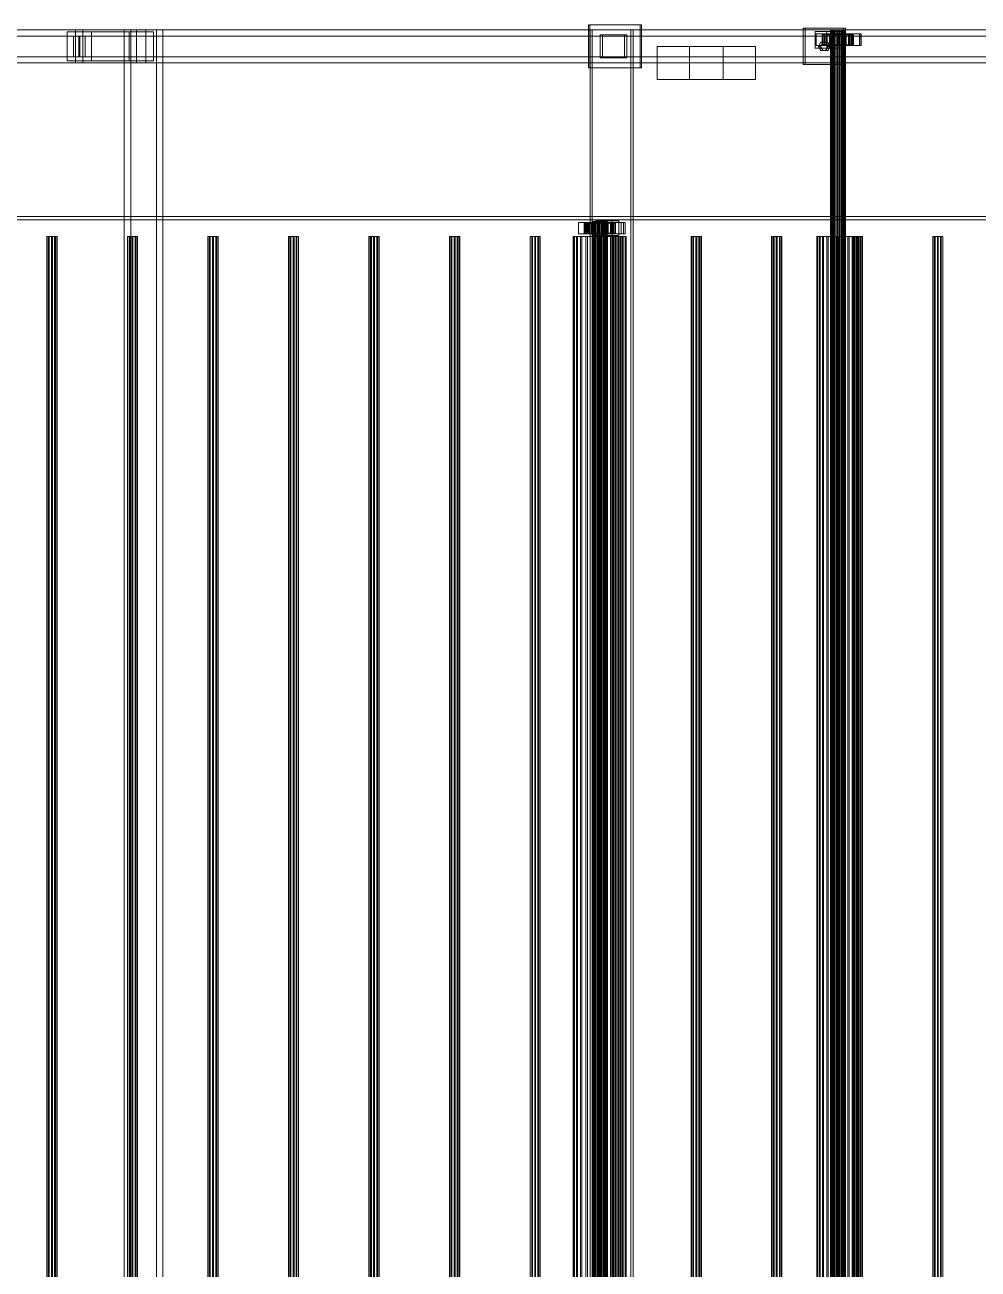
# Model space of a CAD drawing. Header units: millimetres. Extents: x -1970 to 59977, y -65068 to 6837.
# Drawn here: x 30891 to 32044, y -18000 to -16494 of the extents above; entities that cross this region are included whole.
import ezdxf

# ---------------------------------------------------------------- set-up
doc = ezdxf.new("R2010")
doc.units = ezdxf.units.MM
doc.layers.add('superior_C03', color=7, linetype='Continuous', lineweight=0)

msp = doc.modelspace()

# ---------------------------------------------------------------- linework, layer by layer
at = {"layer": 'superior_C03'}
for p, q in [((38691.362, -16500), (27582.557, -16500)), ((27583.456, -16500), (38692.26, -16500)), ((30952.078, -16500), (29782.73, -16500)), ((29791.713, -16500), (30961.061, -16500)), ((31025.964, -16500), (29856.616, -16500)), ((29867.845, -16500), (31037.193, -16500)), ((30971.187, -16502.5), (30941.953, -16502.5)), ((30941.953, -16502.5), (30941.953, -16537.5)), ((31016.961, -16502.5), (30941.953, -16502.5)), ((30952.078, -16500), (30952.078, -16540)), ((30961.061, -16500), (30952.078, -16500)), ((32121.426, -16500), (30952.078, -16500)), ((30961.061, -16540), (30961.061, -16500)), ((30961.061, -16500), (32130.409, -16500)), ((30971.187, -16537.5), (30971.187, -16502.5)), ((30971.187, -16502.5), (31046.195, -16502.5)), ((31049.944, -16500), (31010.966, -16500)), ((31010.966, -16500), (31010.966, -19500)), ((31018.826, -16500), (31010.966, -16500)), ((31016.961, -16537.5), (31016.961, -16502.5)), ((31016.961, -16502.5), (31046.195, -16502.5)), ((31018.826, -19500), (31018.826, -16500)), ((31018.826, -16500), (31057.805, -16500)), ((31025.964, -16500), (31025.964, -16540)), ((31037.193, -16500), (31025.964, -16500)), ((32195.312, -16500), (31025.964, -16500)), ((31037.193, -16540), (31037.193, -16500)), ((31037.193, -16500), (32206.54, -16500)), ((31046.195, -16502.5), (31046.195, -16537.5)), ((31049.944, -19500), (31049.944, -16500)), ((31049.944, -16500), (31057.805, -16500)), ((31057.805, -16500), (31057.805, -19500)), ((31635.024, -16494), (31572.659, -16494)), ((31572.659, -16494), (31572.659, -16546)), ((31574.455, -16494), (31572.659, -16494)), ((31574.455, -16546), (31574.455, -16494)), ((31574.455, -16494), (31636.82, -16494)), ((31624.101, -16500), (31574.598, -16500)), ((31574.598, -16500), (31574.598, -19500)), ((31577.293, -16500), (31574.598, -16500)), ((31577.293, -19500), (31577.293, -16500)), ((31577.293, -16500), (31626.796, -16500)), ((31624.101, -19500), (31624.101, -16500)), ((31624.101, -16500), (31626.796, -16500)), ((31626.796, -16500), (31626.796, -19500)), ((31635.024, -16546), (31635.024, -16494)), ((31635.024, -16494), (31636.82, -16494)), ((31636.82, -16494), (31636.82, -16546)), ((31881.024, -16498), (31832.302, -16498)), ((31832.302, -16498), (31832.302, -16542)), ((31834.996, -16498), (31832.302, -16498)), ((31834.996, -16542), (31834.996, -16498)), ((31834.996, -16498), (31883.719, -16498)), ((31866.407, -16502), (31846.918, -16502)), ((31846.918, -16502), (31846.918, -16522)), ((31860.932, -16502), (31846.918, -16502)), ((31860.034, -16505), (31848.34, -16505)), ((31848.34, -16505), (31848.34, -16519)), ((31857.772, -16505), (31848.34, -16505)), ((31900.949, -16505), (31856.124, -16505)), ((31856.124, -16505), (31856.124, -16519)), ((31857.921, -16505), (31856.124, -16505)), ((31857.772, -16519), (31857.772, -16505)), ((31857.772, -16505), (31869.466, -16505)), ((31857.921, -16519), (31857.921, -16505)), ((31857.921, -16505), (31902.746, -16505)), ((31860.034, -16519), (31860.034, -16505)), ((31860.034, -16505), (31869.466, -16505)), ((31860.932, -16522), (31860.932, -16502)), ((31860.932, -16502), (31880.421, -16502)), ((31865.889, -16500), (31865.5, -16500)), ((31865.5, -16500), (31865.724, -16500)), ((31865.5, -19500), (31865.5, -16500)), ((31865.724, -16500), (31866.546, -16500)), ((31865.724, -19500), (31865.724, -16500)), ((31866.864, -16500), (31865.889, -16500)), ((31865.889, -19500), (31865.889, -16500)), ((31866.407, -16522), (31866.407, -16502)), ((31866.407, -16502), (31880.421, -16502)), ((31866.546, -16500), (31867.91, -16500)), ((31866.546, -19500), (31866.546, -16500)), ((31868.359, -16500), (31866.864, -16500)), ((31866.864, -19500), (31866.864, -16500)), ((31867.91, -16500), (31869.722, -16500)), ((31867.91, -19500), (31867.91, -16500)), ((31870.272, -16500), (31868.359, -16500)), ((31868.359, -19500), (31868.359, -16500)), ((31869.466, -16505), (31869.466, -16519)), ((31869.722, -16500), (31871.86, -16500)), ((31869.722, -19500), (31869.722, -16500)), ((31872.473, -16500), (31870.272, -16500)), ((31870.272, -19500), (31870.272, -16500)), ((31871.86, -16500), (31874.177, -16500)), ((31871.86, -19500), (31871.86, -16500)), ((31874.812, -16500), (31872.473, -16500)), ((31872.473, -19500), (31872.473, -16500)), ((31874.177, -16500), (31876.515, -16500)), ((31874.177, -19500), (31874.177, -16500)), ((31877.129, -16500), (31874.812, -16500)), ((31874.812, -19500), (31874.812, -16500)), ((31876.515, -16500), (31878.716, -16500)), ((31876.515, -19500), (31876.515, -16500)), ((31879.266, -16500), (31877.129, -16500)), ((31877.129, -19500), (31877.129, -16500)), ((31878.716, -16500), (31880.63, -16500)), ((31878.716, -19500), (31878.716, -16500)), ((31881.079, -16500), (31879.266, -16500)), ((31879.266, -19500), (31879.266, -16500)), ((31891.216, -16505), (31879.523, -16505)), ((31879.523, -16505), (31879.523, -16519)), ((31888.955, -16505), (31879.523, -16505)), ((31880.421, -16502), (31880.421, -16522)), ((31880.63, -16500), (31882.125, -16500)), ((31880.63, -19500), (31880.63, -16500)), ((31881.024, -16542), (31881.024, -16498)), ((31881.024, -16498), (31883.719, -16498)), ((31882.442, -16500), (31881.079, -16500)), ((31881.079, -19500), (31881.079, -16500)), ((31882.125, -16500), (31883.1, -16500)), ((31882.125, -19500), (31882.125, -16500)), ((31883.264, -16500), (31882.442, -16500)), ((31882.442, -19500), (31882.442, -16500)), ((31883.1, -16500), (31883.489, -16500)), ((31883.1, -19500), (31883.1, -16500)), ((31883.489, -16500), (31883.264, -16500)), ((31883.264, -16500), (31883.264, -19500)), ((31883.489, -19500), (31883.489, -16500)), ((31883.719, -16498), (31883.719, -16542)), ((31888.955, -16519), (31888.955, -16505)), ((31888.955, -16505), (31900.648, -16505)), ((31891.216, -16519), (31891.216, -16505)), ((31891.216, -16505), (31900.648, -16505)), ((31900.648, -16505), (31900.648, -16519)), ((31900.949, -16519), (31900.949, -16505)), ((31900.949, -16505), (31902.746, -16505)), ((31902.746, -16505), (31902.746, -16519)), ((30949.405, -16507.5), (29855.066, -16507.5)), ((29869.395, -16507.5), (30963.734, -16507.5)), ((30949.405, -16507.5), (30949.405, -16532.5)), ((30963.734, -16507.5), (30949.405, -16507.5)), ((30957.244, -16507.5), (30955.896, -16507.5)), ((30955.896, -16507.5), (30955.896, -16532.5)), ((30955.896, -16507.5), (32200.252, -16507.5)), ((30957.244, -16532.5), (30957.244, -16507.5)), ((32201.6, -16507.5), (30957.244, -16507.5)), ((30963.734, -16532.5), (30963.734, -16507.5)), ((31616.212, -16506), (31586.979, -16506)), ((31586.979, -16506), (31586.979, -16534)), ((31589.673, -16506), (31586.979, -16506)), ((31589.673, -16534), (31589.673, -16506)), ((31589.673, -16506), (31618.907, -16506)), ((31616.212, -16534), (31616.212, -16506)), ((31616.212, -16506), (31618.907, -16506)), ((31618.907, -16506), (31618.907, -16534)), ((31694.764, -16520), (31655.786, -16520)), ((31655.786, -16520), (31655.786, -16560)), ((31735.735, -16520), (31655.786, -16520)), ((31694.764, -16560), (31694.764, -16520)), ((31694.764, -16520), (31774.713, -16520)), ((31735.735, -16560), (31735.735, -16520)), ((31735.735, -16520), (31774.713, -16520)), ((31774.713, -16520), (31774.713, -16560)), ((31848.34, -16519), (31860.034, -16519)), ((31848.34, -16519), (31857.772, -16519)), ((31850.816, -16520), (31853.74, -16514.804)), ((31853.74, -16525.196), (31850.816, -16520)), ((31850.816, -16520), (31853.511, -16520)), ((31856.434, -16514.804), (31853.511, -16520)), ((31853.511, -16520), (31856.434, -16525.196)), ((31853.74, -16514.804), (31859.586, -16514.804)), ((31856.434, -16514.804), (31853.74, -16514.804)), ((31856.327, -16506), (31855.506, -16506)), ((31855.506, -16506), (31865.5, -16506)), ((31855.506, -16518), (31855.506, -16506)), ((31855.506, -16506), (31855.98, -16506)), ((31865.5, -16518), (31855.506, -16518)), ((31855.506, -16518), (31856.327, -16518)), ((31855.98, -16518), (31855.506, -16518)), ((31855.98, -16506), (31865.724, -16506)), ((31855.98, -16518), (31855.98, -16506)), ((31855.98, -16506), (31857.715, -16506)), ((31865.724, -16518), (31855.98, -16518)), ((31857.715, -16518), (31855.98, -16518)), ((31856.124, -16519), (31900.949, -16519)), ((31856.124, -16519), (31857.921, -16519)), ((31858.385, -16506), (31856.327, -16506)), ((31856.327, -16506), (31865.889, -16506)), ((31856.327, -16518), (31856.327, -16506)), ((31865.889, -16518), (31856.327, -16518)), ((31856.327, -16518), (31858.385, -16518)), ((31862.281, -16514.804), (31856.434, -16514.804)), ((31857.715, -16506), (31866.546, -16506)), ((31857.715, -16518), (31857.715, -16506)), ((31857.715, -16506), (31860.594, -16506)), ((31866.546, -16518), (31857.715, -16518)), ((31860.594, -16518), (31857.715, -16518)), ((31869.466, -16519), (31857.772, -16519)), ((31902.746, -16519), (31857.921, -16519)), ((31861.542, -16506), (31858.385, -16506)), ((31858.385, -16506), (31866.864, -16506)), ((31858.385, -16518), (31858.385, -16506)), ((31866.864, -16518), (31858.385, -16518)), ((31858.385, -16518), (31861.542, -16518)), ((31859.586, -16514.804), (31862.51, -16520)), ((31862.281, -16514.804), (31859.586, -16514.804)), ((31862.51, -16520), (31859.586, -16525.196)), ((31869.466, -16519), (31860.034, -16519)), ((31860.594, -16506), (31867.91, -16506)), ((31860.594, -16518), (31860.594, -16506)), ((31860.594, -16506), (31864.42, -16506)), ((31867.91, -16518), (31860.594, -16518)), ((31864.42, -16518), (31860.594, -16518)), ((31865.581, -16506), (31861.542, -16506)), ((31861.542, -16506), (31868.359, -16506)), ((31861.542, -16518), (31861.542, -16506)), ((31868.359, -16518), (31861.542, -16518)), ((31861.542, -16518), (31865.581, -16518)), ((31865.205, -16520), (31862.281, -16514.804)), ((31862.281, -16525.196), (31865.205, -16520)), ((31865.205, -16520), (31862.51, -16520)), ((31864.42, -16506), (31869.722, -16506)), ((31864.42, -16518), (31864.42, -16506)), ((31864.42, -16506), (31868.932, -16506)), ((31869.722, -16518), (31864.42, -16518)), ((31868.932, -16518), (31864.42, -16518)), ((31865.5, -16506), (31865.889, -16506)), ((31865.5, -16506), (31865.5, -16518)), ((31865.724, -16506), (31865.5, -16506)), ((31865.889, -16518), (31865.5, -16518)), ((31865.5, -16518), (31865.724, -16518)), ((31870.227, -16506), (31865.581, -16506)), ((31865.581, -16506), (31870.272, -16506)), ((31865.581, -16518), (31865.581, -16506)), ((31870.272, -16518), (31865.581, -16518)), ((31865.581, -16518), (31870.227, -16518)), ((31865.724, -16506), (31865.724, -16518)), ((31866.546, -16506), (31865.724, -16506)), ((31865.724, -16518), (31866.546, -16518)), ((31865.889, -16506), (31866.864, -16506)), ((31865.889, -16506), (31865.889, -16518)), ((31866.864, -16518), (31865.889, -16518)), ((31866.546, -16506), (31866.546, -16518)), ((31867.91, -16506), (31866.546, -16506)), ((31866.546, -16518), (31867.91, -16518)), ((31866.864, -16506), (31868.359, -16506)), ((31866.864, -16506), (31866.864, -16518)), ((31868.359, -16518), (31866.864, -16518)), ((31867.91, -16506), (31867.91, -16518)), ((31869.722, -16506), (31867.91, -16506)), ((31867.91, -16518), (31869.722, -16518)), ((31868.359, -16506), (31870.272, -16506)), ((31868.359, -16506), (31868.359, -16518)), ((31870.272, -16518), (31868.359, -16518)), ((31868.932, -16506), (31871.86, -16506)), ((31868.932, -16518), (31868.932, -16506)), ((31868.932, -16506), (31873.824, -16506)), ((31871.86, -16518), (31868.932, -16518)), ((31873.824, -16518), (31868.932, -16518)), ((31869.722, -16506), (31869.722, -16518)), ((31871.86, -16506), (31869.722, -16506)), ((31869.722, -16518), (31871.86, -16518)), ((31875.165, -16506), (31870.227, -16506)), ((31870.227, -16506), (31872.473, -16506)), ((31870.227, -16518), (31870.227, -16506)), ((31872.473, -16518), (31870.227, -16518)), ((31870.227, -16518), (31875.165, -16518)), ((31870.272, -16506), (31872.473, -16506)), ((31870.272, -16506), (31870.272, -16518)), ((31872.473, -16518), (31870.272, -16518)), ((31871.86, -16506), (31871.86, -16518)), ((31874.177, -16506), (31871.86, -16506)), ((31871.86, -16518), (31874.177, -16518)), ((31872.473, -16506), (31874.812, -16506)), ((31872.473, -16506), (31872.473, -16518)), ((31874.812, -16518), (31872.473, -16518)), ((31873.824, -16506), (31874.177, -16506)), ((31873.824, -16518), (31873.824, -16506)), ((31873.824, -16506), (31878.761, -16506)), ((31874.177, -16518), (31873.824, -16518)), ((31878.761, -16518), (31873.824, -16518)), ((31874.177, -16506), (31874.177, -16518)), ((31876.515, -16506), (31874.177, -16506)), ((31874.177, -16518), (31876.515, -16518)), ((31875.165, -16506), (31874.812, -16506)), ((31874.812, -16506), (31877.129, -16506)), ((31874.812, -16506), (31874.812, -16518)), ((31877.129, -16518), (31874.812, -16518)), ((31874.812, -16518), (31875.165, -16518)), ((31880.056, -16506), (31875.165, -16506)), ((31875.165, -16518), (31875.165, -16506)), ((31875.165, -16518), (31880.056, -16518)), ((31878.761, -16506), (31876.515, -16506)), ((31876.515, -16506), (31876.515, -16518)), ((31878.716, -16506), (31876.515, -16506)), ((31876.515, -16518), (31878.761, -16518)), ((31876.515, -16518), (31878.716, -16518)), ((31880.056, -16506), (31877.129, -16506)), ((31877.129, -16506), (31879.266, -16506)), ((31877.129, -16506), (31877.129, -16518)), ((31879.266, -16518), (31877.129, -16518)), ((31877.129, -16518), (31880.056, -16518)), ((31883.408, -16506), (31878.716, -16506)), ((31878.716, -16506), (31878.716, -16518)), ((31880.63, -16506), (31878.716, -16506)), ((31878.716, -16518), (31883.408, -16518)), ((31878.716, -16518), (31880.63, -16518)), ((31878.761, -16518), (31878.761, -16506)), ((31878.761, -16506), (31883.408, -16506)), ((31883.408, -16518), (31878.761, -16518)), ((31884.569, -16506), (31879.266, -16506)), ((31879.266, -16506), (31881.079, -16506)), ((31879.266, -16506), (31879.266, -16518)), ((31881.079, -16518), (31879.266, -16518)), ((31879.266, -16518), (31884.569, -16518)), ((31879.523, -16519), (31891.216, -16519)), ((31879.523, -16519), (31888.955, -16519)), ((31884.569, -16506), (31880.056, -16506)), ((31880.056, -16518), (31880.056, -16506)), ((31880.056, -16518), (31884.569, -16518)), ((31887.447, -16506), (31880.63, -16506)), ((31880.63, -16506), (31880.63, -16518)), ((31882.125, -16506), (31880.63, -16506)), ((31880.63, -16518), (31887.447, -16518)), ((31880.63, -16518), (31882.125, -16518)), ((31888.395, -16506), (31881.079, -16506)), ((31881.079, -16506), (31882.442, -16506)), ((31881.079, -16506), (31881.079, -16518)), ((31882.442, -16518), (31881.079, -16518)), ((31881.079, -16518), (31888.395, -16518)), ((31890.603, -16506), (31882.125, -16506)), ((31882.125, -16506), (31882.125, -16518)), ((31883.1, -16506), (31882.125, -16506)), ((31882.125, -16518), (31890.603, -16518)), ((31882.125, -16518), (31883.1, -16518)), ((31891.274, -16506), (31882.442, -16506)), ((31882.442, -16506), (31883.264, -16506)), ((31882.442, -16506), (31882.442, -16518)), ((31883.264, -16518), (31882.442, -16518)), ((31882.442, -16518), (31891.274, -16518)), ((31892.662, -16506), (31883.1, -16506)), ((31883.1, -16506), (31883.1, -16518)), ((31883.489, -16506), (31883.1, -16506)), ((31883.1, -16518), (31892.662, -16518)), ((31883.1, -16518), (31883.489, -16518)), ((31883.264, -16506), (31893.009, -16506)), ((31883.264, -16518), (31883.264, -16506)), ((31883.264, -16506), (31883.489, -16506)), ((31893.009, -16518), (31883.264, -16518)), ((31883.489, -16518), (31883.264, -16518)), ((31883.408, -16518), (31883.408, -16506)), ((31883.408, -16506), (31887.447, -16506)), ((31887.447, -16518), (31883.408, -16518)), ((31893.482, -16506), (31883.489, -16506)), ((31883.489, -16506), (31883.489, -16518)), ((31883.489, -16518), (31893.482, -16518)), ((31888.395, -16506), (31884.569, -16506)), ((31884.569, -16518), (31884.569, -16506)), ((31884.569, -16518), (31888.395, -16518)), ((31887.447, -16518), (31887.447, -16506)), ((31887.447, -16506), (31890.603, -16506)), ((31890.603, -16518), (31887.447, -16518)), ((31891.274, -16506), (31888.395, -16506)), ((31888.395, -16518), (31888.395, -16506)), ((31888.395, -16518), (31891.274, -16518)), ((31900.648, -16519), (31888.955, -16519)), ((31890.603, -16518), (31890.603, -16506)), ((31890.603, -16506), (31892.662, -16506)), ((31892.662, -16518), (31890.603, -16518)), ((31900.648, -16519), (31891.216, -16519)), ((31893.009, -16506), (31891.274, -16506)), ((31891.274, -16518), (31891.274, -16506)), ((31891.274, -16518), (31893.009, -16518)), ((31892.662, -16518), (31892.662, -16506)), ((31892.662, -16506), (31893.482, -16506)), ((31893.482, -16518), (31892.662, -16518)), ((31893.009, -16506), (31893.009, -16518)), ((31893.482, -16506), (31893.009, -16506)), ((31893.009, -16518), (31893.482, -16518)), ((31893.482, -16518), (31893.482, -16506)), ((31902.746, -16519), (31900.949, -16519)), ((29855.066, -16532.5), (30949.405, -16532.5)), ((29869.395, -16532.5), (30963.734, -16532.5)), ((30949.405, -16532.5), (30963.734, -16532.5)), ((30955.896, -16532.5), (30957.244, -16532.5)), ((30955.896, -16532.5), (32200.252, -16532.5)), ((30957.244, -16532.5), (32201.6, -16532.5)), ((31586.979, -16534), (31616.212, -16534)), ((31586.979, -16534), (31589.673, -16534)), ((31618.907, -16534), (31589.673, -16534)), ((31618.907, -16534), (31616.212, -16534)), ((31846.918, -16522), (31866.407, -16522)), ((31846.918, -16522), (31860.932, -16522)), ((31859.586, -16525.196), (31853.74, -16525.196)), ((31856.434, -16525.196), (31853.74, -16525.196)), ((31856.434, -16525.196), (31862.281, -16525.196)), ((31862.281, -16525.196), (31859.586, -16525.196)), ((31880.421, -16522), (31860.932, -16522)), ((31880.421, -16522), (31866.407, -16522)), ((29782.73, -16540), (30952.078, -16540)), ((29791.713, -16540), (30961.061, -16540)), ((29856.616, -16540), (31025.964, -16540)), ((29867.845, -16540), (31037.193, -16540)), ((30941.953, -16537.5), (30971.187, -16537.5)), ((31016.961, -16537.5), (30941.953, -16537.5)), ((30952.078, -16540), (30961.061, -16540)), ((30952.078, -16540), (32121.426, -16540)), ((30961.061, -16540), (32130.409, -16540)), ((31046.195, -16537.5), (30971.187, -16537.5)), ((31046.195, -16537.5), (31016.961, -16537.5)), ((31025.964, -16540), (31037.193, -16540)), ((31025.964, -16540), (32195.312, -16540)), ((31037.193, -16540), (32206.54, -16540)), ((31572.659, -16546), (31635.024, -16546)), ((31572.659, -16546), (31574.455, -16546)), ((31636.82, -16546), (31574.455, -16546)), ((31636.82, -16546), (31635.024, -16546)), ((31832.302, -16542), (31881.024, -16542)), ((31832.302, -16542), (31834.996, -16542)), ((31883.719, -16542), (31834.996, -16542)), ((31883.719, -16542), (31881.024, -16542)), ((31655.786, -16560), (31694.764, -16560)), ((31655.786, -16560), (31735.735, -16560)), ((31774.713, -16560), (31694.764, -16560)), ((31774.713, -16560), (31735.735, -16560)), ((27582.557, -16726), (38691.362, -16726)), ((38691.362, -16730), (27582.557, -16730)), ((38692.26, -16730), (27583.456, -16730)), ((38720.557, -16726), (27611.752, -16726)), ((27611.752, -16730), (38720.557, -16730)), ((31601.234, -16731), (31581.745, -16731)), ((31581.745, -16731), (31581.745, -16749)), ((31589.83, -16731), (31581.745, -16731)), ((31589.83, -16749), (31589.83, -16731)), ((31589.83, -16731), (31609.319, -16731)), ((31601.234, -16749), (31601.234, -16731)), ((31601.234, -16731), (31609.319, -16731)), ((31609.319, -16731), (31609.319, -16749)), ((31570.44, -16733), (31560.695, -16733)), ((31560.695, -16733), (31560.695, -16747)), ((31571.475, -16733), (31560.695, -16733)), ((31568.157, -16734), (31567.336, -16734)), ((31567.336, -16734), (31577.33, -16734)), ((31567.336, -16746), (31567.336, -16734)), ((31567.336, -16734), (31567.81, -16734)), ((31577.33, -16746), (31567.336, -16746)), ((31567.336, -16746), (31568.157, -16746)), ((31567.81, -16746), (31567.336, -16746)), ((31567.81, -16734), (31577.554, -16734)), ((31567.81, -16746), (31567.81, -16734)), ((31567.81, -16734), (31569.545, -16734)), ((31577.554, -16746), (31567.81, -16746)), ((31569.545, -16746), (31567.81, -16746)), ((31614.876, -16733), (31568.103, -16733)), ((31568.103, -16733), (31568.103, -16747)), ((31570.348, -16733), (31568.103, -16733)), ((31570.215, -16734), (31568.157, -16734)), ((31568.157, -16734), (31577.718, -16734)), ((31568.157, -16746), (31568.157, -16734)), ((31577.718, -16746), (31568.157, -16746)), ((31568.157, -16746), (31570.215, -16746)), ((31569.545, -16734), (31578.376, -16734)), ((31569.545, -16746), (31569.545, -16734)), ((31569.545, -16734), (31572.424, -16734)), ((31578.376, -16746), (31569.545, -16746)), ((31572.424, -16746), (31569.545, -16746)), ((31573.372, -16734), (31570.215, -16734)), ((31570.215, -16734), (31578.694, -16734)), ((31570.215, -16746), (31570.215, -16734)), ((31578.694, -16746), (31570.215, -16746)), ((31570.215, -16746), (31573.372, -16746)), ((31570.348, -16747), (31570.348, -16733)), ((31570.348, -16733), (31617.122, -16733)), ((31570.44, -16747), (31570.44, -16733)), ((31570.44, -16733), (31581.22, -16733)), ((31571.475, -16747), (31571.475, -16733)), ((31571.475, -16733), (31581.22, -16733)), ((31572.424, -16734), (31579.74, -16734)), ((31572.424, -16746), (31572.424, -16734)), ((31572.424, -16734), (31576.25, -16734)), ((31579.74, -16746), (31572.424, -16746)), ((31576.25, -16746), (31572.424, -16746)), ((31577.411, -16734), (31573.372, -16734)), ((31573.372, -16734), (31580.189, -16734)), ((31573.372, -16746), (31573.372, -16734)), ((31580.189, -16746), (31573.372, -16746)), ((31573.372, -16746), (31577.411, -16746)), ((31576.25, -16734), (31581.552, -16734)), ((31576.25, -16746), (31576.25, -16734)), ((31576.25, -16734), (31580.762, -16734)), ((31581.552, -16746), (31576.25, -16746)), ((31580.762, -16746), (31576.25, -16746)), ((31577.718, -16732), (31577.33, -16732)), ((31577.33, -16732), (31577.554, -16732)), ((31577.33, -19268), (31577.33, -16732)), ((31577.33, -16734), (31577.718, -16734)), ((31577.33, -16734), (31577.33, -16746)), ((31577.554, -16734), (31577.33, -16734)), ((31577.718, -16746), (31577.33, -16746)), ((31577.33, -16746), (31577.554, -16746)), ((31582.057, -16734), (31577.411, -16734)), ((31577.411, -16734), (31582.102, -16734)), ((31577.411, -16746), (31577.411, -16734)), ((31582.102, -16746), (31577.411, -16746)), ((31577.411, -16746), (31582.057, -16746)), ((31577.554, -16732), (31578.376, -16732)), ((31577.554, -19268), (31577.554, -16732)), ((31577.554, -16734), (31577.554, -16746)), ((31578.376, -16734), (31577.554, -16734)), ((31577.554, -16746), (31578.376, -16746)), ((31578.694, -16732), (31577.718, -16732)), ((31577.718, -19268), (31577.718, -16732)), ((31577.718, -16734), (31578.694, -16734)), ((31577.718, -16734), (31577.718, -16746)), ((31578.694, -16746), (31577.718, -16746)), ((31578.376, -16732), (31579.74, -16732)), ((31578.376, -19268), (31578.376, -16732)), ((31578.376, -16734), (31578.376, -16746)), ((31579.74, -16734), (31578.376, -16734)), ((31578.376, -16746), (31579.74, -16746)), ((31580.189, -16732), (31578.694, -16732)), ((31578.694, -19268), (31578.694, -16732)), ((31578.694, -16734), (31580.189, -16734)), ((31578.694, -16734), (31578.694, -16746)), ((31580.189, -16746), (31578.694, -16746)), ((31579.74, -16732), (31581.552, -16732)), ((31579.74, -19268), (31579.74, -16732)), ((31579.74, -16734), (31579.74, -16746)), ((31581.552, -16734), (31579.74, -16734)), ((31579.74, -16746), (31581.552, -16746)), ((31582.102, -16732), (31580.189, -16732)), ((31580.189, -19268), (31580.189, -16732)), ((31580.189, -16734), (31582.102, -16734)), ((31580.189, -16734), (31580.189, -16746)), ((31582.102, -16746), (31580.189, -16746)), ((31580.762, -16734), (31583.69, -16734)), ((31580.762, -16746), (31580.762, -16734)), ((31580.762, -16734), (31585.654, -16734)), ((31583.69, -16746), (31580.762, -16746)), ((31585.654, -16746), (31580.762, -16746)), ((31581.22, -16733), (31581.22, -16747)), ((31581.552, -16732), (31583.69, -16732)), ((31581.552, -19268), (31581.552, -16732)), ((31581.552, -16734), (31581.552, -16746)), ((31583.69, -16734), (31581.552, -16734)), ((31581.552, -16746), (31583.69, -16746)), ((31586.995, -16734), (31582.057, -16734)), ((31582.057, -16734), (31584.303, -16734)), ((31582.057, -16746), (31582.057, -16734)), ((31584.303, -16746), (31582.057, -16746)), ((31582.057, -16746), (31586.995, -16746)), ((31584.303, -16732), (31582.102, -16732)), ((31582.102, -19268), (31582.102, -16732)), ((31582.102, -16734), (31584.303, -16734)), ((31582.102, -16734), (31582.102, -16746)), ((31584.303, -16746), (31582.102, -16746)), ((31583.69, -16732), (31586.007, -16732)), ((31583.69, -19268), (31583.69, -16732)), ((31583.69, -16734), (31583.69, -16746)), ((31586.007, -16734), (31583.69, -16734)), ((31583.69, -16746), (31586.007, -16746)), ((31586.642, -16732), (31584.303, -16732)), ((31584.303, -19268), (31584.303, -16732)), ((31584.303, -16734), (31586.642, -16734)), ((31584.303, -16734), (31584.303, -16746)), ((31586.642, -16746), (31584.303, -16746)), ((31585.654, -16734), (31586.007, -16734)), ((31585.654, -16746), (31585.654, -16734)), ((31585.654, -16734), (31590.591, -16734)), ((31586.007, -16746), (31585.654, -16746)), ((31590.591, -16746), (31585.654, -16746)), ((31586.007, -16732), (31588.345, -16732)), ((31586.007, -19268), (31586.007, -16732)), ((31586.007, -16734), (31586.007, -16746)), ((31588.345, -16734), (31586.007, -16734)), ((31586.007, -16746), (31588.345, -16746)), ((31588.959, -16732), (31586.642, -16732)), ((31586.642, -19268), (31586.642, -16732)), ((31586.995, -16734), (31586.642, -16734)), ((31586.642, -16734), (31588.959, -16734)), ((31586.642, -16734), (31586.642, -16746)), ((31588.959, -16746), (31586.642, -16746)), ((31586.642, -16746), (31586.995, -16746)), ((31591.886, -16734), (31586.995, -16734)), ((31586.995, -16746), (31586.995, -16734)), ((31586.995, -16746), (31591.886, -16746)), ((31588.345, -16732), (31590.546, -16732)), ((31588.345, -19268), (31588.345, -16732)), ((31590.591, -16734), (31588.345, -16734)), ((31588.345, -16734), (31588.345, -16746)), ((31590.546, -16734), (31588.345, -16734)), ((31588.345, -16746), (31590.591, -16746)), ((31588.345, -16746), (31590.546, -16746)), ((31591.096, -16732), (31588.959, -16732)), ((31588.959, -19268), (31588.959, -16732)), ((31591.886, -16734), (31588.959, -16734)), ((31588.959, -16734), (31591.096, -16734)), ((31588.959, -16734), (31588.959, -16746)), ((31591.096, -16746), (31588.959, -16746)), ((31588.959, -16746), (31591.886, -16746)), ((31590.546, -16732), (31592.46, -16732)), ((31590.546, -19268), (31590.546, -16732)), ((31595.238, -16734), (31590.546, -16734)), ((31590.546, -16734), (31590.546, -16746)), ((31592.46, -16734), (31590.546, -16734)), ((31590.546, -16746), (31595.238, -16746)), ((31590.546, -16746), (31592.46, -16746)), ((31590.591, -16746), (31590.591, -16734)), ((31590.591, -16734), (31595.238, -16734)), ((31595.238, -16746), (31590.591, -16746)), ((31592.909, -16732), (31591.096, -16732)), ((31591.096, -19268), (31591.096, -16732)), ((31596.399, -16734), (31591.096, -16734)), ((31591.096, -16734), (31592.909, -16734)), ((31591.096, -16734), (31591.096, -16746)), ((31592.909, -16746), (31591.096, -16746)), ((31591.096, -16746), (31596.399, -16746)), ((31601.623, -16733), (31591.878, -16733)), ((31591.878, -16733), (31591.878, -16747)), ((31602.658, -16733), (31591.878, -16733)), ((31596.399, -16734), (31591.886, -16734)), ((31591.886, -16746), (31591.886, -16734)), ((31591.886, -16746), (31596.399, -16746)), ((31592.46, -16732), (31593.955, -16732)), ((31592.46, -19268), (31592.46, -16732)), ((31599.277, -16734), (31592.46, -16734)), ((31592.46, -16734), (31592.46, -16746)), ((31593.955, -16734), (31592.46, -16734)), ((31592.46, -16746), (31599.277, -16746)), ((31592.46, -16746), (31593.955, -16746)), ((31594.272, -16732), (31592.909, -16732)), ((31592.909, -19268), (31592.909, -16732)), ((31600.225, -16734), (31592.909, -16734)), ((31592.909, -16734), (31594.272, -16734)), ((31592.909, -16734), (31592.909, -16746)), ((31594.272, -16746), (31592.909, -16746)), ((31592.909, -16746), (31600.225, -16746)), ((31593.955, -16732), (31594.93, -16732)), ((31593.955, -19268), (31593.955, -16732)), ((31602.433, -16734), (31593.955, -16734)), ((31593.955, -16734), (31593.955, -16746)), ((31594.93, -16734), (31593.955, -16734)), ((31593.955, -16746), (31602.433, -16746)), ((31593.955, -16746), (31594.93, -16746)), ((31595.094, -16732), (31594.272, -16732)), ((31594.272, -19268), (31594.272, -16732)), ((31603.104, -16734), (31594.272, -16734)), ((31594.272, -16734), (31595.094, -16734)), ((31594.272, -16734), (31594.272, -16746)), ((31595.094, -16746), (31594.272, -16746)), ((31594.272, -16746), (31603.104, -16746)), ((31594.93, -16732), (31595.319, -16732)), ((31594.93, -19268), (31594.93, -16732)), ((31604.492, -16734), (31594.93, -16734)), ((31594.93, -16734), (31594.93, -16746)), ((31595.319, -16734), (31594.93, -16734)), ((31594.93, -16746), (31604.492, -16746)), ((31594.93, -16746), (31595.319, -16746)), ((31595.319, -16732), (31595.094, -16732)), ((31595.094, -16732), (31595.094, -19268)), ((31595.094, -16734), (31604.839, -16734)), ((31595.094, -16746), (31595.094, -16734)), ((31595.094, -16734), (31595.319, -16734)), ((31604.839, -16746), (31595.094, -16746)), ((31595.319, -16746), (31595.094, -16746)), ((31595.238, -16746), (31595.238, -16734)), ((31595.238, -16734), (31599.277, -16734)), ((31599.277, -16746), (31595.238, -16746)), ((31595.319, -19268), (31595.319, -16732)), ((31605.312, -16734), (31595.319, -16734)), ((31595.319, -16734), (31595.319, -16746)), ((31595.319, -16746), (31605.312, -16746)), ((31600.225, -16734), (31596.399, -16734)), ((31596.399, -16746), (31596.399, -16734)), ((31596.399, -16746), (31600.225, -16746)), ((31599.277, -16746), (31599.277, -16734)), ((31599.277, -16734), (31602.433, -16734)), ((31602.433, -16746), (31599.277, -16746)), ((31603.104, -16734), (31600.225, -16734)), ((31600.225, -16746), (31600.225, -16734)), ((31600.225, -16746), (31603.104, -16746)), ((31601.623, -16747), (31601.623, -16733)), ((31601.623, -16733), (31612.402, -16733)), ((31602.433, -16746), (31602.433, -16734)), ((31602.433, -16734), (31604.492, -16734)), ((31604.492, -16746), (31602.433, -16746)), ((31602.658, -16747), (31602.658, -16733)), ((31602.658, -16733), (31612.402, -16733)), ((31604.839, -16734), (31603.104, -16734)), ((31603.104, -16746), (31603.104, -16734)), ((31603.104, -16746), (31604.839, -16746)), ((31604.492, -16746), (31604.492, -16734)), ((31604.492, -16734), (31605.312, -16734)), ((31605.312, -16746), (31604.492, -16746)), ((31604.839, -16734), (31604.839, -16746)), ((31605.312, -16734), (31604.839, -16734)), ((31604.839, -16746), (31605.312, -16746)), ((31605.312, -16746), (31605.312, -16734)), ((31612.402, -16733), (31612.402, -16747)), ((31614.876, -16747), (31614.876, -16733)), ((31614.876, -16733), (31617.122, -16733)), ((31617.122, -16733), (31617.122, -16747)), ((30919.311, -16750), (30917.291, -16750)), ((30917.291, -16750), (30917.634, -16750)), ((30917.291, -16750), (30917.291, -19250)), ((30917.634, -16750), (30920.21, -16750)), ((30917.634, -16750), (30917.634, -19250)), ((30922.923, -16750), (30919.311, -16750)), ((30919.311, -16750), (30919.311, -19250)), ((30920.21, -16750), (30924.034, -16750)), ((30920.21, -16750), (30920.21, -19250)), ((30926.747, -16750), (30922.923, -16750)), ((30922.923, -16750), (30922.923, -19250)), ((30924.034, -16750), (30927.646, -16750)), ((30924.034, -16750), (30924.034, -19250)), ((30929.323, -16750), (30926.747, -16750)), ((30926.747, -16750), (30926.747, -19250)), ((30927.646, -16750), (30929.666, -16750)), ((30927.646, -16750), (30927.646, -19250)), ((30929.666, -16750), (30929.323, -16750)), ((30929.323, -16750), (30929.323, -19250)), ((30929.666, -19250), (30929.666, -16750)), ((31016.756, -16750), (31014.736, -16750)), ((31014.736, -16750), (31015.08, -16750)), ((31014.736, -16750), (31014.736, -19250)), ((31015.08, -16750), (31017.656, -16750)), ((31015.08, -16750), (31015.08, -19250)), ((31020.368, -16750), (31016.756, -16750)), ((31016.756, -16750), (31016.756, -19250)), ((31017.656, -16750), (31021.48, -16750)), ((31017.656, -16750), (31017.656, -19250)), ((31024.192, -16750), (31020.368, -16750)), ((31020.368, -16750), (31020.368, -19250)), ((31021.48, -16750), (31025.092, -16750)), ((31021.48, -16750), (31021.48, -19250)), ((31026.768, -16750), (31024.192, -16750)), ((31024.192, -16750), (31024.192, -19250)), ((31025.092, -16750), (31027.112, -16750)), ((31025.092, -16750), (31025.092, -19250)), ((31027.112, -16750), (31026.768, -16750)), ((31026.768, -16750), (31026.768, -19250)), ((31027.112, -19250), (31027.112, -16750)), ((31114.202, -16750), (31112.182, -16750)), ((31112.182, -16750), (31112.525, -16750)), ((31112.182, -16750), (31112.182, -19250)), ((31112.525, -16750), (31115.101, -16750)), ((31112.525, -16750), (31112.525, -19250)), ((31117.814, -16750), (31114.202, -16750)), ((31114.202, -16750), (31114.202, -19250)), ((31115.101, -16750), (31118.926, -16750)), ((31115.101, -16750), (31115.101, -19250)), ((31121.638, -16750), (31117.814, -16750)), ((31117.814, -16750), (31117.814, -19250)), ((31118.926, -16750), (31122.538, -16750)), ((31118.926, -16750), (31118.926, -19250)), ((31124.214, -16750), (31121.638, -16750)), ((31121.638, -16750), (31121.638, -19250)), ((31122.538, -16750), (31124.558, -16750)), ((31122.538, -16750), (31122.538, -19250)), ((31124.558, -16750), (31124.214, -16750)), ((31124.214, -16750), (31124.214, -19250)), ((31124.558, -19250), (31124.558, -16750)), ((31211.648, -16750), (31209.628, -16750)), ((31209.628, -16750), (31209.971, -16750)), ((31209.628, -16750), (31209.628, -19250)), ((31209.971, -16750), (31212.547, -16750)), ((31209.971, -16750), (31209.971, -19250)), ((31215.259, -16750), (31211.648, -16750)), ((31211.648, -16750), (31211.648, -19250)), ((31212.547, -16750), (31216.371, -16750)), ((31212.547, -16750), (31212.547, -19250)), ((31219.084, -16750), (31215.259, -16750)), ((31215.259, -16750), (31215.259, -19250)), ((31216.371, -16750), (31219.983, -16750)), ((31216.371, -16750), (31216.371, -19250)), ((31221.66, -16750), (31219.084, -16750)), ((31219.084, -16750), (31219.084, -19250)), ((31219.983, -16750), (31222.003, -16750)), ((31219.983, -16750), (31219.983, -19250)), ((31222.003, -16750), (31221.66, -16750)), ((31221.66, -16750), (31221.66, -19250)), ((31222.003, -19250), (31222.003, -16750)), ((31309.093, -16750), (31307.073, -16750)), ((31307.073, -16750), (31307.417, -16750)), ((31307.073, -16750), (31307.073, -19250)), ((31307.417, -16750), (31309.993, -16750)), ((31307.417, -16750), (31307.417, -19250)), ((31312.705, -16750), (31309.093, -16750)), ((31309.093, -16750), (31309.093, -19250)), ((31309.993, -16750), (31313.817, -16750)), ((31309.993, -16750), (31309.993, -19250)), ((31316.529, -16750), (31312.705, -16750)), ((31312.705, -16750), (31312.705, -19250)), ((31313.817, -16750), (31317.429, -16750)), ((31313.817, -16750), (31313.817, -19250)), ((31319.105, -16750), (31316.529, -16750)), ((31316.529, -16750), (31316.529, -19250)), ((31317.429, -16750), (31319.449, -16750)), ((31317.429, -16750), (31317.429, -19250)), ((31319.449, -16750), (31319.105, -16750)), ((31319.105, -16750), (31319.105, -19250)), ((31319.449, -19250), (31319.449, -16750)), ((31406.539, -16750), (31404.519, -16750)), ((31404.519, -16750), (31404.862, -16750)), ((31404.519, -16750), (31404.519, -19250)), ((31404.862, -16750), (31407.438, -16750)), ((31404.862, -16750), (31404.862, -19250)), ((31410.151, -16750), (31406.539, -16750)), ((31406.539, -16750), (31406.539, -19250)), ((31407.438, -16750), (31411.263, -16750)), ((31407.438, -16750), (31407.438, -19250)), ((31413.975, -16750), (31410.151, -16750)), ((31410.151, -16750), (31410.151, -19250)), ((31411.263, -16750), (31414.874, -16750)), ((31411.263, -16750), (31411.263, -19250)), ((31416.551, -16750), (31413.975, -16750)), ((31413.975, -16750), (31413.975, -19250)), ((31414.874, -16750), (31416.894, -16750)), ((31414.874, -16750), (31414.874, -19250)), ((31416.894, -16750), (31416.551, -16750)), ((31416.551, -16750), (31416.551, -19250)), ((31416.894, -19250), (31416.894, -16750)), ((31503.984, -16750), (31501.965, -16750)), ((31501.965, -16750), (31502.308, -16750)), ((31501.965, -16750), (31501.965, -19250)), ((31502.308, -16750), (31504.884, -16750)), ((31502.308, -16750), (31502.308, -19250)), ((31507.596, -16750), (31503.984, -16750)), ((31503.984, -16750), (31503.984, -19250)), ((31504.884, -16750), (31508.708, -16750)), ((31504.884, -16750), (31504.884, -19250)), ((31511.421, -16750), (31507.596, -16750)), ((31507.596, -16750), (31507.596, -19250)), ((31508.708, -16750), (31512.32, -16750)), ((31508.708, -16750), (31508.708, -19250)), ((31513.997, -16750), (31511.421, -16750)), ((31511.421, -16750), (31511.421, -19250)), ((31512.32, -16750), (31514.34, -16750)), ((31512.32, -16750), (31512.32, -19250)), ((31514.34, -16750), (31513.997, -16750)), ((31513.997, -16750), (31513.997, -19250)), ((31514.34, -19250), (31514.34, -16750)), ((31555.726, -16750), (31554.344, -16750)), ((31554.344, -16750), (31555.142, -16750)), ((31554.344, -19250), (31554.344, -16750)), ((31555.142, -16750), (31558.064, -16750)), ((31555.142, -19250), (31555.142, -16750)), ((31559.193, -16750), (31555.726, -16750)), ((31555.726, -19250), (31555.726, -16750)), ((31558.064, -16750), (31562.913, -16750)), ((31558.064, -19250), (31558.064, -16750)), ((31564.509, -16750), (31559.193, -16750)), ((31559.193, -19250), (31559.193, -16750)), ((31560.695, -16747), (31570.44, -16747)), ((31560.695, -16747), (31571.475, -16747)), ((31562.913, -16750), (31569.356, -16750)), ((31562.913, -19250), (31562.913, -16750)), ((31571.312, -16750), (31564.509, -16750)), ((31564.509, -19250), (31564.509, -16750)), ((31568.103, -16747), (31614.876, -16747)), ((31568.103, -16747), (31570.348, -16747)), ((31569.356, -16750), (31576.957, -16750)), ((31569.356, -19250), (31569.356, -16750)), ((31617.122, -16747), (31570.348, -16747)), ((31581.22, -16747), (31570.44, -16747)), ((31579.138, -16750), (31571.312, -16750)), ((31571.312, -19250), (31571.312, -16750)), ((31581.22, -16747), (31571.475, -16747)), ((31576.957, -16750), (31585.195, -16750)), ((31576.957, -19250), (31576.957, -16750)), ((31587.453, -16750), (31579.138, -16750)), ((31579.138, -19250), (31579.138, -16750)), ((31581.745, -16749), (31601.234, -16749)), ((31589.83, -16749), (31581.745, -16749)), ((31585.195, -16750), (31593.511, -16750)), ((31585.195, -19250), (31585.195, -16750)), ((31595.692, -16750), (31587.453, -16750)), ((31587.453, -19250), (31587.453, -16750)), ((31609.319, -16749), (31589.83, -16749)), ((31591.878, -16747), (31601.623, -16747)), ((31591.878, -16747), (31602.658, -16747)), ((31593.511, -16750), (31601.336, -16750)), ((31593.511, -19250), (31593.511, -16750)), ((31603.292, -16750), (31595.692, -16750)), ((31595.692, -19250), (31595.692, -16750)), ((31601.43, -16750), (31599.41, -16750)), ((31599.41, -16750), (31599.754, -16750)), ((31599.41, -16750), (31599.41, -19250)), ((31599.754, -16750), (31602.33, -16750)), ((31599.754, -16750), (31599.754, -19250)), ((31609.319, -16749), (31601.234, -16749)), ((31601.336, -16750), (31608.139, -16750)), ((31601.336, -19250), (31601.336, -16750)), ((31605.042, -16750), (31601.43, -16750)), ((31601.43, -16750), (31601.43, -19250)), ((31612.402, -16747), (31601.623, -16747)), ((31602.33, -16750), (31606.154, -16750)), ((31602.33, -16750), (31602.33, -19250)), ((31612.402, -16747), (31602.658, -16747)), ((31609.736, -16750), (31603.292, -16750)), ((31603.292, -19250), (31603.292, -16750)), ((31608.866, -16750), (31605.042, -16750)), ((31605.042, -16750), (31605.042, -19250)), ((31606.154, -16750), (31609.766, -16750)), ((31606.154, -16750), (31606.154, -19250)), ((31608.139, -16750), (31613.455, -16750)), ((31608.139, -19250), (31608.139, -16750)), ((31611.442, -16750), (31608.866, -16750)), ((31608.866, -16750), (31608.866, -19250)), ((31614.584, -16750), (31609.736, -16750)), ((31609.736, -19250), (31609.736, -16750)), ((31609.766, -16750), (31611.786, -16750)), ((31609.766, -16750), (31609.766, -19250)), ((31611.786, -16750), (31611.442, -16750)), ((31611.442, -16750), (31611.442, -19250)), ((31611.786, -19250), (31611.786, -16750)), ((31613.455, -16750), (31616.922, -16750)), ((31613.455, -19250), (31613.455, -16750)), ((31617.507, -16750), (31614.584, -16750)), ((31614.584, -19250), (31614.584, -16750)), ((31617.122, -16747), (31614.876, -16747)), ((31616.922, -16750), (31618.304, -16750)), ((31616.922, -19250), (31616.922, -16750)), ((31618.304, -16750), (31617.507, -16750)), ((31617.507, -16750), (31617.507, -19250)), ((31618.304, -19250), (31618.304, -16750)), ((31698.876, -16750), (31696.856, -16750)), ((31696.856, -16750), (31697.199, -16750)), ((31696.856, -16750), (31696.856, -19250)), ((31697.199, -16750), (31699.775, -16750)), ((31697.199, -16750), (31697.199, -19250)), ((31702.488, -16750), (31698.876, -16750)), ((31698.876, -16750), (31698.876, -19250)), ((31699.775, -16750), (31703.599, -16750)), ((31699.775, -16750), (31699.775, -19250)), ((31706.312, -16750), (31702.488, -16750)), ((31702.488, -16750), (31702.488, -19250)), ((31703.599, -16750), (31707.211, -16750)), ((31703.599, -16750), (31703.599, -19250)), ((31708.888, -16750), (31706.312, -16750)), ((31706.312, -16750), (31706.312, -19250)), ((31707.211, -16750), (31709.231, -16750)), ((31707.211, -16750), (31707.211, -19250)), ((31709.231, -16750), (31708.888, -16750)), ((31708.888, -16750), (31708.888, -19250)), ((31709.231, -19250), (31709.231, -16750)), ((31796.321, -16750), (31794.301, -16750)), ((31794.301, -16750), (31794.645, -16750)), ((31794.301, -16750), (31794.301, -19250)), ((31794.645, -16750), (31797.221, -16750)), ((31794.645, -16750), (31794.645, -19250)), ((31799.933, -16750), (31796.321, -16750)), ((31796.321, -16750), (31796.321, -19250)), ((31797.221, -16750), (31801.045, -16750)), ((31797.221, -16750), (31797.221, -19250)), ((31803.758, -16750), (31799.933, -16750)), ((31799.933, -16750), (31799.933, -19250)), ((31801.045, -16750), (31804.657, -16750)), ((31801.045, -16750), (31801.045, -19250)), ((31806.334, -16750), (31803.758, -16750)), ((31803.758, -16750), (31803.758, -19250)), ((31804.657, -16750), (31806.677, -16750)), ((31804.657, -16750), (31804.657, -19250)), ((31806.677, -16750), (31806.334, -16750)), ((31806.334, -16750), (31806.334, -19250)), ((31806.677, -19250), (31806.677, -16750)), ((31850.207, -16750), (31849.11, -16750)), ((31849.11, -16750), (31849.743, -16750)), ((31849.11, -19250), (31849.11, -16750)), ((31849.743, -16750), (31852.063, -16750)), ((31849.743, -19250), (31849.743, -16750)), ((31852.959, -16750), (31850.207, -16750)), ((31850.207, -19250), (31850.207, -16750)), ((31852.063, -16750), (31855.911, -16750)), ((31852.063, -19250), (31852.063, -16750)), ((31857.179, -16750), (31852.959, -16750)), ((31852.959, -19250), (31852.959, -16750)), ((31855.911, -16750), (31861.026, -16750)), ((31855.911, -19250), (31855.911, -16750)), ((31862.578, -16750), (31857.179, -16750)), ((31857.179, -19250), (31857.179, -16750)), ((31861.026, -16750), (31867.059, -16750)), ((31861.026, -19250), (31861.026, -16750)), ((31868.79, -16750), (31862.578, -16750)), ((31862.578, -19250), (31862.578, -16750)), ((31867.059, -16750), (31873.598, -16750)), ((31867.059, -19250), (31867.059, -16750)), ((31875.39, -16750), (31868.79, -16750)), ((31868.79, -19250), (31868.79, -16750)), ((31873.598, -16750), (31880.199, -16750)), ((31873.598, -19250), (31873.598, -16750)), ((31881.93, -16750), (31875.39, -16750)), ((31875.39, -19250), (31875.39, -16750)), ((31880.199, -16750), (31886.41, -16750)), ((31880.199, -19250), (31880.199, -16750)), ((31887.963, -16750), (31881.93, -16750)), ((31881.93, -19250), (31881.93, -16750)), ((31886.41, -16750), (31891.81, -16750)), ((31886.41, -19250), (31886.41, -16750)), ((31893.077, -16750), (31887.963, -16750)), ((31887.963, -19250), (31887.963, -16750)), ((31893.767, -16750), (31891.747, -16750)), ((31891.747, -16750), (31892.091, -16750)), ((31891.747, -16750), (31891.747, -19250)), ((31891.81, -16750), (31896.03, -16750)), ((31891.81, -19250), (31891.81, -16750)), ((31892.091, -16750), (31894.667, -16750)), ((31892.091, -16750), (31892.091, -19250)), ((31896.926, -16750), (31893.077, -16750)), ((31893.077, -19250), (31893.077, -16750)), ((31897.379, -16750), (31893.767, -16750)), ((31893.767, -16750), (31893.767, -19250)), ((31894.667, -16750), (31898.491, -16750)), ((31894.667, -16750), (31894.667, -19250)), ((31896.03, -16750), (31898.782, -16750)), ((31896.03, -19250), (31896.03, -16750)), ((31899.245, -16750), (31896.926, -16750)), ((31896.926, -19250), (31896.926, -16750)), ((31901.203, -16750), (31897.379, -16750)), ((31897.379, -16750), (31897.379, -19250)), ((31898.491, -16750), (31902.103, -16750)), ((31898.491, -16750), (31898.491, -19250)), ((31898.782, -16750), (31899.878, -16750)), ((31898.782, -19250), (31898.782, -16750)), ((31899.878, -16750), (31899.245, -16750)), ((31899.245, -16750), (31899.245, -19250)), ((31899.878, -19250), (31899.878, -16750)), ((31903.779, -16750), (31901.203, -16750)), ((31901.203, -16750), (31901.203, -19250)), ((31902.103, -16750), (31904.123, -16750)), ((31902.103, -16750), (31902.103, -19250)), ((31904.123, -16750), (31903.779, -16750)), ((31903.779, -16750), (31903.779, -19250)), ((31904.123, -19250), (31904.123, -16750)), ((31991.213, -16750), (31989.193, -16750)), ((31989.193, -16750), (31989.536, -16750)), ((31989.193, -16750), (31989.193, -19250)), ((31989.536, -16750), (31992.112, -16750)), ((31989.536, -16750), (31989.536, -19250)), ((31994.825, -16750), (31991.213, -16750)), ((31991.213, -16750), (31991.213, -19250)), ((31992.112, -16750), (31995.936, -16750)), ((31992.112, -16750), (31992.112, -19250)), ((31998.649, -16750), (31994.825, -16750)), ((31994.825, -16750), (31994.825, -19250)), ((31995.936, -16750), (31999.548, -16750)), ((31995.936, -16750), (31995.936, -19250)), ((32001.225, -16750), (31998.649, -16750)), ((31998.649, -16750), (31998.649, -19250)), ((31999.548, -16750), (32001.568, -16750)), ((31999.548, -16750), (31999.548, -19250)), ((32001.568, -16750), (32001.225, -16750)), ((32001.225, -16750), (32001.225, -19250)), ((32001.568, -19250), (32001.568, -16750))]:
    msp.add_line(p, q, dxfattribs=at)

doc.saveas('drawing.dxf')
